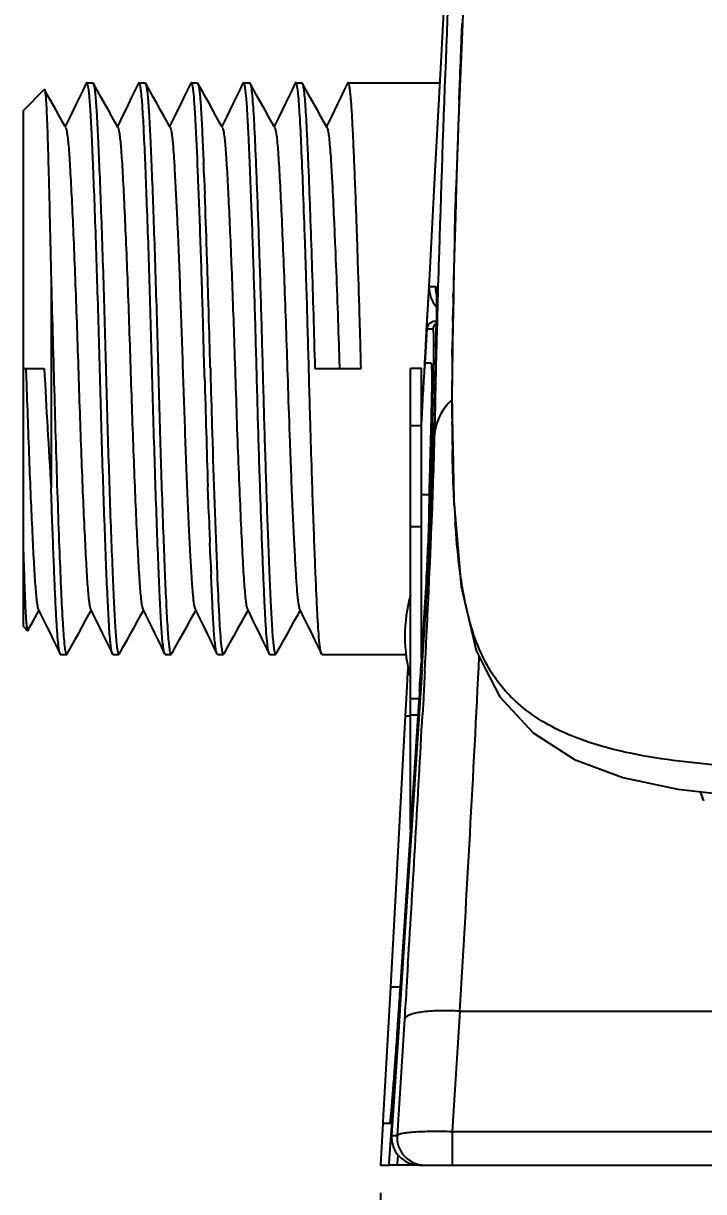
# Model space of a CAD drawing. Header units: millimetres. Extents: x 50 to 1286, y 47 to 781.
# Drawn here: x 849.39 to 873.91, y 81.23 to 123.33 of the extents above; entities that cross this region are included whole.
import ezdxf

# ---------------------------------------------------------------- set-up
doc = ezdxf.new("R2010")
doc.units = ezdxf.units.MM
doc.header["$LTSCALE"] = 20
doc.layers.add('00_COMPONENTS', color=7, linetype='Continuous')
doc.layers.add('____', color=7, linetype='Continuous')
doc.styles.add('유형1', font='gbeitc.shx', dxfattribs={"height": 8})
doc.dimstyles.new('ISO-25', dxfattribs={"dimtxt": 2.5, "dimasz": 3, "dimexe": 1.25, "dimexo": 0.5, "dimgap": 1, "dimtad": 3, "dimtoh": 1, "dimdsep": 46, "dimtxsty": '유형1', "dimcen": 2.5, "dimclrd": 5, "dimclre": 5, "dimclrt": 5, "dimadec": 0, "dimazin": 0, "dimtfac": 1, "dimtmove": 0, "dimatfit": 3, "dimfxl": 1, "dimarcsym": 0})

# ---------------------------------------------------------------- blocks, each defined once
blk = doc.blocks.new('*D2')
at = {"layer": '____', "color": 2, "lineweight": -2}
for p, q in [((1262.463, 82.249), (1262.463, 47.5)), ((862.264, 81.192), (862.264, 47.5)), ((868.264, 50), (1256.463, 50))]:
    blk.add_line(p, q, dxfattribs=at)
at = {"layer": '____', "color": 2}
for points in [[(868.264, 51), (868.264, 49), (862.264, 50)], [(1256.463, 51), (1256.463, 49), (1262.463, 50)]]:
    blk.add_solid(points, dxfattribs=at)
at = {"layer": 'Defpoints', "color": 0}
for p in [(1262.463, 83.249), (862.264, 82.192), (1262.463, 50)]:
    blk.add_point(p, dxfattribs=at)
at = {"layer": '____', "color": 2, "insert": (1062.364, 55), "char_height": 8, "attachment_point": 5, "style": '유형1'}
blk.add_mtext('400.2', dxfattribs=at)

msp = doc.modelspace()

# ---------------------------------------------------------------- linework, layer by layer
at = {"layer": '00_COMPONENTS', "color": 9, "linetype": 'Continuous'}
for p, q in [((865.196, 123.006), (865.21, 123.33)), ((864.959, 116.401), (864.971, 116.829)), ((864.02, 113.847), (864.25, 113.853)), ((864.885, 113.461), (864.887, 113.572)), ((864.868, 112.591), (864.872, 112.79)), ((864.156, 112.31), (863.935, 112.309)), ((864.261, 111.671), (864.259, 111.633)), ((864.85, 111.326), (864.853, 111.575)), ((864.853, 111.575), (864.854, 111.614)), ((864.854, 111.614), (864.857, 111.858)), ((864.183, 111.093), (864.184, 111.162)), ((864.132, 109.021), (864.14, 109.335)), ((863.744, 108.829), (863.344, 108.829)), ((864.13, 108.918), (864.132, 109.021)), ((864.843, 108.953), (864.843, 108.989)), ((864.844, 108.864), (864.843, 108.953)), ((864.081, 106.552), (864.088, 106.931)), ((863.744, 106.354), (864.02, 106.354)), ((863.744, 105.184), (863.344, 105.184)), ((863.744, 100.136), (863.748, 100.212)), ((863.731, 99.932), (863.744, 100.136)), ((863.654, 98.994), (863.344, 98.994)), ((863.809, 99.001), (863.778, 98.418)), ((863.255, 89.446), (863.202, 88.596)), ((862.971, 88.605), (862.633, 88.605)), ((865.124, 87.736), (864.848, 83.403)), ((865.124, 87.736), (885.963, 87.736)), ((863.129, 87.448), (862.862, 83.26)), ((862.582, 82.263), (862.692, 83.961)), ((864.848, 83.403), (864.848, 82.192)), ((864.848, 83.403), (886.154, 83.403)), ((862.666, 83.258), (862.862, 83.26)), ((862.881, 82.256), (862.9, 82.55)), ((862.577, 82.192), (862.582, 82.263)), ((862.877, 82.192), (862.88, 82.243)), ((862.88, 82.243), (862.881, 82.256))]:
    msp.add_line(p, q, dxfattribs=at)
at = {"layer": '00_COMPONENTS', "color": 7, "linetype": 'Continuous'}
for p, q in [((849.394, 120.192), (850.148, 120.946)), ((851.678, 121.192), (851.659, 121.173)), ((851.678, 121.192), (851.894, 121.192)), ((851.678, 121.192), (851.894, 121.192)), ((851.894, 121.192), (851.912, 121.177)), ((853.562, 121.192), (853.542, 121.173)), ((853.562, 121.192), (853.778, 121.192)), ((853.562, 121.192), (853.778, 121.192)), ((853.778, 121.192), (853.795, 121.177)), ((855.445, 121.192), (855.425, 121.173)), ((855.445, 121.192), (855.661, 121.192)), ((855.445, 121.192), (855.661, 121.192)), ((855.661, 121.192), (855.678, 121.177)), ((857.328, 121.192), (857.309, 121.173)), ((857.328, 121.192), (857.544, 121.192)), ((857.328, 121.192), (857.544, 121.192)), ((857.544, 121.192), (857.562, 121.177)), ((859.212, 121.192), (859.192, 121.173)), ((859.212, 121.192), (859.428, 121.192)), ((859.212, 121.192), (859.428, 121.192)), ((859.428, 121.192), (859.445, 121.177)), ((861.095, 121.192), (861.075, 121.173)), ((861.095, 121.192), (864.406, 121.192)), ((861.095, 121.192), (864.406, 121.192)), ((861.096, 121.192), (861.095, 121.192)), ((849.394, 118.265), (849.394, 120.192)), ((850.971, 119.762), (850.898, 119.613)), ((850.92, 119.574), (850.898, 119.613)), ((852.854, 119.762), (852.781, 119.613)), ((852.803, 119.574), (852.781, 119.613)), ((854.737, 119.762), (854.665, 119.613)), ((854.686, 119.574), (854.665, 119.613)), ((856.621, 119.762), (856.548, 119.613)), ((856.57, 119.574), (856.548, 119.613)), ((858.504, 119.762), (858.431, 119.613)), ((858.453, 119.574), (858.431, 119.613)), ((860.387, 119.762), (860.315, 119.613)), ((860.336, 119.574), (860.315, 119.613)), ((849.394, 110.892), (849.394, 118.265)), ((855.696, 117.723), (855.694, 117.778)), ((855.709, 117.384), (855.696, 117.723)), ((855.91, 117.775), (855.925, 117.393)), ((855.716, 117.225), (855.709, 117.384)), ((855.732, 116.783), (855.716, 117.225)), ((855.925, 117.393), (855.932, 117.217)), ((855.932, 117.217), (855.934, 117.171)), ((864.996, 117.4), (864.964, 116.366)), ((855.737, 116.641), (855.732, 116.783)), ((864.964, 116.366), (864.905, 114.53)), ((861.408, 116.056), (861.405, 116.144)), ((859.548, 115.401), (859.538, 115.701)), ((859.553, 115.25), (859.548, 115.401)), ((861.436, 115.25), (861.43, 115.447)), ((861.45, 114.82), (861.436, 115.25)), ((861.464, 114.397), (861.45, 114.82)), ((864.905, 114.53), (864.891, 113.598)), ((864.027, 114.285), (864.004, 113.848)), ((850.394, 113.965), (850.394, 106.594)), ((864.004, 113.848), (863.992, 113.623)), ((863.992, 113.623), (863.937, 112.608)), ((864.891, 113.598), (864.879, 112.794)), ((855.862, 112.823), (855.861, 112.873)), ((863.912, 111.994), (863.938, 112.468)), ((863.937, 112.608), (863.921, 112.309)), ((863.938, 112.468), (863.946, 112.616)), ((864.279, 112.592), (864.235, 112.592)), ((864.279, 112.592), (864.235, 112.592)), ((864.301, 112.566), (864.293, 112.282)), ((864.876, 112.583), (864.861, 111.624)), ((864.879, 112.794), (864.876, 112.583)), ((861.53, 112.205), (861.526, 112.357)), ((863.882, 111.456), (863.912, 111.994)), ((863.921, 112.309), (863.886, 111.653)), ((863.886, 111.653), (863.856, 111.093)), ((864.861, 111.624), (864.858, 111.392)), ((863.862, 111.099), (863.882, 111.456)), ((864.858, 111.392), (864.85, 110.901)), ((849.394, 104.28), (849.394, 110.892)), ((849.394, 110.892), (850.145, 110.892)), ((849.487, 110.892), (849.498, 110.544)), ((855.916, 110.893), (855.915, 110.928)), ((855.924, 110.581), (855.916, 110.893)), ((856.131, 110.934), (856.132, 110.899)), ((856.132, 110.899), (856.142, 110.503)), ((859.899, 110.892), (861.566, 110.892)), ((863.344, 108.829), (863.344, 110.892)), ((863.744, 110.892), (863.344, 110.892)), ((863.744, 110.892), (863.344, 110.892)), ((863.744, 108.829), (863.744, 110.892)), ((863.841, 110.64), (863.845, 110.717)), ((863.856, 111.093), (863.845, 110.887)), ((863.868, 111.092), (864.082, 111.092)), ((864.85, 110.901), (864.837, 110.019)), ((863.825, 110.367), (863.841, 110.64)), ((864.251, 110.52), (864.249, 110.441)), ((864.837, 110.019), (864.863, 108.5)), ((863.344, 105.184), (863.344, 108.829)), ((863.744, 105.184), (863.744, 108.829)), ((864.19, 108.428), (864.184, 108.042)), ((864.863, 108.5), (864.871, 108.054)), ((864.871, 108.054), (864.904, 106.153)), ((864.032, 106.932), (864.024, 106.554)), ((864.041, 107.337), (864.032, 106.932)), ((864.024, 106.554), (864.023, 106.533)), ((864.904, 106.153), (864.92, 105.973)), ((856.072, 105.779), (856.069, 105.847)), ((856.076, 105.647), (856.072, 105.779)), ((864.92, 105.973), (864.967, 105.426)), ((863.344, 98.994), (863.344, 105.184)), ((863.744, 100.417), (863.744, 105.184)), ((856.116, 104.568), (856.114, 104.618)), ((856.123, 104.394), (856.116, 104.568)), ((849.394, 103.426), (849.394, 104.28)), ((856.138, 104.01), (856.123, 104.394)), ((849.394, 101.593), (849.394, 103.426)), ((849.876, 102.027), (849.956, 102.172)), ((849.935, 102.216), (849.956, 102.172)), ((851.759, 102.027), (851.84, 102.172)), ((851.818, 102.216), (851.84, 102.172)), ((853.642, 102.027), (853.723, 102.172)), ((853.701, 102.216), (853.723, 102.172)), ((855.526, 102.027), (855.606, 102.172)), ((855.585, 102.216), (855.606, 102.172)), ((857.409, 102.027), (857.49, 102.172)), ((857.468, 102.216), (857.49, 102.172)), ((859.292, 102.027), (859.373, 102.172)), ((859.351, 102.216), (859.373, 102.172)), ((849.394, 101.592), (849.542, 101.444)), ((849.554, 101.448), (849.577, 101.49)), ((849.577, 101.49), (849.631, 101.587)), ((849.542, 101.444), (849.554, 101.448)), ((850.97, 100.607), (850.989, 100.642)), ((852.62, 100.592), (852.6, 100.612)), ((852.853, 100.607), (852.872, 100.642)), ((854.503, 100.592), (854.484, 100.612)), ((854.736, 100.607), (854.756, 100.642)), ((856.387, 100.592), (856.367, 100.612)), ((856.62, 100.607), (856.639, 100.642)), ((858.27, 100.592), (858.25, 100.612)), ((858.503, 100.607), (858.522, 100.642)), ((860.153, 100.592), (860.134, 100.612)), ((850.737, 100.592), (850.953, 100.592)), ((852.62, 100.592), (852.836, 100.592)), ((852.62, 100.592), (852.836, 100.592)), ((852.836, 100.592), (852.853, 100.607)), ((854.503, 100.592), (854.719, 100.592)), ((854.503, 100.592), (854.719, 100.592)), ((854.719, 100.592), (854.737, 100.607)), ((856.387, 100.592), (856.603, 100.592)), ((856.387, 100.592), (856.603, 100.592)), ((856.603, 100.592), (856.62, 100.607)), ((858.27, 100.592), (858.486, 100.592)), ((858.27, 100.592), (858.486, 100.592)), ((858.486, 100.592), (858.503, 100.607)), ((860.153, 100.592), (863.182, 100.592)), ((860.153, 100.592), (863.182, 100.592)), ((863.744, 100.418), (863.738, 100.319)), ((863.242, 99.748), (863.249, 99.879)), ((863.249, 99.879), (863.261, 100.095)), ((863.168, 98.384), (863.225, 99.426)), ((863.225, 99.426), (863.24, 99.715)), ((863.24, 99.715), (863.242, 99.748)), ((863.707, 99.211), (863.012, 88.57)), ((863.344, 98.397), (863.344, 98.994)), ((863.654, 99.004), (863.647, 98.901)), ((863.668, 99.214), (863.654, 99.004)), ((863.671, 99.27), (863.668, 99.214)), ((863.647, 98.901), (863.614, 98.384)), ((862.633, 88.605), (863.168, 98.384)), ((863.168, 98.384), (863.344, 98.384)), ((863.344, 94.277), (863.344, 98.397)), ((863.614, 98.397), (863.344, 98.397)), ((863.614, 98.384), (863.344, 94.277)), ((872.979, 95.738), (875.248, 95.482)), ((873.787, 95.64), (873.908, 95.31)), ((863.344, 94.277), (862.971, 88.605)), ((862.364, 83.767), (862.633, 88.605)), ((863.012, 88.57), (862.897, 86.798)), ((862.897, 86.798), (862.666, 83.258)), ((862.35, 83.692), (862.264, 82.192)), ((862.348, 83.692), (862.359, 83.692)), ((862.595, 83.692), (862.348, 83.692)), ((862.359, 83.692), (862.364, 83.767)), ((862.262, 82.192), (862.577, 82.192)), ((862.877, 82.192), (862.577, 82.192)), ((863.663, 82.192), (862.877, 82.192)), ((863.663, 82.192), (863.86, 82.192)), ((863.86, 82.192), (864.848, 82.192)), ((864.848, 82.192), (888.151, 82.192))]:
    msp.add_line(p, q, dxfattribs=at)
for points in [[(865.808, 147.757), (865.639, 144.568), (865.376, 139.617), (865.125, 134.883), (864.884, 130.354), (864.655, 126.041), (864.436, 121.926), (864.226, 118.007), (864.027, 114.285)], [(866.429, 147.721), (866.286, 145.251), (865.902, 138.115), (865.571, 131.467), (865.292, 125.292), (865.202, 123.015)], [(865.202, 123.015), (865.067, 119.629), (864.996, 117.4)], [(850.898, 119.613), (850.817, 119.758), (850.696, 119.975), (850.573, 120.198), (850.446, 120.426), (850.316, 120.659), (850.183, 120.898), (850.159, 120.942)], [(851.659, 121.173), (851.531, 120.91), (851.413, 120.667), (851.297, 120.431), (851.185, 120.202), (851.077, 119.979), (850.971, 119.762)], [(852.781, 119.613), (852.701, 119.758), (852.58, 119.975), (852.456, 120.198), (852.329, 120.426), (852.199, 120.659), (852.066, 120.898), (851.931, 121.143), (851.911, 121.177)], [(853.542, 121.173), (853.414, 120.91), (853.296, 120.667), (853.181, 120.431), (853.069, 120.202), (852.96, 119.979), (852.854, 119.762)], [(854.665, 119.613), (854.584, 119.758), (854.463, 119.975), (854.339, 120.198), (854.212, 120.426), (854.083, 120.659), (853.95, 120.898), (853.814, 121.143), (853.795, 121.177)], [(855.426, 121.173), (855.298, 120.91), (855.179, 120.667), (855.064, 120.431), (854.952, 120.202), (854.843, 119.979), (854.737, 119.762)], [(856.548, 119.613), (856.467, 119.758), (856.346, 119.975), (856.223, 120.198), (856.096, 120.426), (855.966, 120.659), (855.833, 120.898), (855.697, 121.143), (855.678, 121.177)], [(857.309, 121.173), (857.181, 120.91), (857.063, 120.667), (856.947, 120.431), (856.835, 120.202), (856.727, 119.979), (856.621, 119.762)], [(858.431, 119.613), (858.351, 119.758), (858.23, 119.975), (858.106, 120.198), (857.979, 120.426), (857.849, 120.659), (857.716, 120.898), (857.581, 121.143), (857.561, 121.177)], [(859.192, 121.173), (859.064, 120.91), (858.946, 120.667), (858.831, 120.431), (858.719, 120.202), (858.61, 119.979), (858.504, 119.762)], [(860.315, 119.613), (860.234, 119.758), (860.113, 119.975), (859.989, 120.198), (859.862, 120.426), (859.733, 120.659), (859.6, 120.898), (859.464, 121.143), (859.445, 121.177)], [(861.076, 121.173), (860.948, 120.91), (860.829, 120.667), (860.714, 120.431), (860.602, 120.202), (860.493, 119.979), (860.387, 119.762)], [(864.235, 112.592), (864.227, 112.592), (864.209, 112.591), (864.191, 112.589), (864.174, 112.586), (864.157, 112.582), (864.14, 112.577), (864.125, 112.571), (864.109, 112.565), (864.095, 112.557), (864.08, 112.549), (864.067, 112.541), (864.054, 112.532), (864.042, 112.522), (864.031, 112.512), (864.02, 112.501), (864.01, 112.49), (864, 112.479), (863.992, 112.468), (863.984, 112.456), (863.977, 112.445), (863.97, 112.433), (863.964, 112.421), (863.959, 112.41), (863.954, 112.398)], [(863.928, 112.21), (863.928, 112.206), (863.928, 112.203), (863.928, 112.199), (863.927, 112.196), (863.927, 112.192), (863.927, 112.188), (863.927, 112.185), (863.926, 112.181), (863.926, 112.177), (863.926, 112.173), (863.926, 112.169), (863.925, 112.165), (863.925, 112.161), (863.925, 112.157), (863.925, 112.152), (863.924, 112.148), (863.924, 112.144), (863.924, 112.139), (863.924, 112.135), (863.923, 112.13), (863.923, 112.126), (863.923, 112.121), (863.922, 112.116), (863.922, 112.111), (863.922, 112.106), (863.922, 112.101), (863.921, 112.096), (863.921, 112.091), (863.921, 112.086), (863.92, 112.081), (863.92, 112.076), (863.92, 112.07), (863.919, 112.065), (863.919, 112.059), (863.919, 112.054), (863.918, 112.048), (863.918, 112.042), (863.918, 112.037), (863.917, 112.031), (863.917, 112.025), (863.917, 112.019), (863.916, 112.013), (863.916, 112.007), (863.916, 112), (863.915, 111.994), (863.915, 111.988), (863.914, 111.981), (863.914, 111.975), (863.914, 111.968), (863.913, 111.962), (863.913, 111.955), (863.913, 111.948), (863.912, 111.941), (863.912, 111.935), (863.911, 111.928), (863.911, 111.92), (863.91, 111.913), (863.91, 111.906), (863.91, 111.899), (863.909, 111.892), (863.909, 111.884), (863.908, 111.877), (863.908, 111.869), (863.907, 111.861), (863.907, 111.854), (863.907, 111.846), (863.906, 111.838), (863.906, 111.83), (863.905, 111.822), (863.905, 111.814), (863.904, 111.806), (863.904, 111.798), (863.903, 111.789), (863.903, 111.781), (863.902, 111.773), (863.902, 111.764), (863.901, 111.755), (863.901, 111.747), (863.9, 111.738), (863.9, 111.729), (863.899, 111.72), (863.899, 111.711), (863.898, 111.702), (863.898, 111.693), (863.897, 111.684), (863.897, 111.674), (863.896, 111.665), (863.896, 111.656), (863.895, 111.646), (863.894, 111.636), (863.894, 111.627), (863.893, 111.617), (863.893, 111.607), (863.892, 111.597), (863.892, 111.587), (863.891, 111.577), (863.89, 111.567), (863.89, 111.556), (863.889, 111.546), (863.889, 111.535), (863.888, 111.525), (863.887, 111.514), (863.887, 111.503), (863.886, 111.492), (863.886, 111.481), (863.885, 111.47), (863.884, 111.459), (863.884, 111.448), (863.883, 111.437), (863.882, 111.425), (863.882, 111.414), (863.881, 111.402), (863.88, 111.391), (863.88, 111.379), (863.879, 111.367), (863.878, 111.355), (863.878, 111.343), (863.877, 111.33), (863.876, 111.318), (863.876, 111.306), (863.875, 111.293), (863.874, 111.281), (863.874, 111.268), (863.873, 111.255), (863.872, 111.242), (863.871, 111.229), (863.871, 111.216), (863.87, 111.203), (863.869, 111.189), (863.868, 111.176), (863.868, 111.162), (863.867, 111.148), (863.866, 111.135), (863.865, 111.121), (863.864, 111.107), (863.864, 111.092), (863.863, 111.078), (863.862, 111.064), (863.861, 111.049), (863.86, 111.035), (863.86, 111.02), (863.859, 111.005)], [(864.264, 111.827), (864.262, 111.735), (864.259, 111.633)], [(864.967, 105.426), (865.174, 103.043), (865.707, 100.732), (866.051, 100.06)], [(849.631, 101.587), (849.755, 101.809), (849.876, 102.027)], [(849.956, 102.172), (850.029, 102.023), (850.135, 101.806), (850.244, 101.583), (850.356, 101.353), (850.471, 101.117), (850.589, 100.875), (850.717, 100.612)], [(850.989, 100.642), (851.125, 100.886), (851.258, 101.125), (851.387, 101.359), (851.514, 101.587), (851.638, 101.809), (851.759, 102.027)], [(851.84, 102.172), (851.912, 102.023), (852.018, 101.806), (852.127, 101.583), (852.239, 101.353), (852.354, 101.117), (852.473, 100.875), (852.601, 100.612)], [(852.872, 100.642), (853.008, 100.886), (853.141, 101.125), (853.271, 101.359), (853.398, 101.587), (853.521, 101.809), (853.642, 102.027)], [(853.723, 102.172), (853.796, 102.023), (853.902, 101.806), (854.01, 101.583), (854.122, 101.353), (854.238, 101.117), (854.356, 100.875), (854.484, 100.612)], [(854.756, 100.642), (854.891, 100.886), (855.024, 101.125), (855.154, 101.359), (855.281, 101.587), (855.405, 101.809), (855.526, 102.027)], [(855.606, 102.172), (855.679, 102.023), (855.785, 101.806), (855.894, 101.583), (856.006, 101.353), (856.121, 101.117), (856.239, 100.875), (856.367, 100.612)], [(856.639, 100.642), (856.775, 100.886), (856.908, 101.125), (857.037, 101.359), (857.164, 101.587), (857.288, 101.809), (857.409, 102.027)], [(857.49, 102.172), (857.562, 102.023), (857.668, 101.806), (857.777, 101.583), (857.889, 101.353), (858.004, 101.117), (858.123, 100.875), (858.251, 100.612)], [(858.522, 100.642), (858.658, 100.886), (858.791, 101.125), (858.921, 101.359), (859.048, 101.587), (859.171, 101.809), (859.292, 102.027)], [(859.373, 102.172), (859.446, 102.023), (859.552, 101.806), (859.66, 101.583), (859.772, 101.353), (859.888, 101.117), (860.006, 100.875), (860.134, 100.612)], [(866.051, 100.06), (866.561, 99.061), (867.764, 97.762), (869.261, 96.801), (870.995, 96.154), (872.979, 95.738)]]:
    msp.add_lwpolyline(points, dxfattribs=at)
for centre, radius, start, end in [((851.678, 121.183), 0.00966, 82.5698, 89.9883), ((853.562, 121.183), 0.00965, 82.9524, 89.99), ((855.445, 121.183), 0.00965, 82.9524, 89.99), ((857.328, 121.183), 0.00965, 82.9524, 89.99), ((859.212, 121.183), 0.00965, 82.9524, 89.99), ((595.071, 107.347), 261.048, 2.28928, 2.40326), ((451.727, 101.779), 404.499, 1.89353, 2.18075), ((420.145, 100.691), 435.885, 1.93322, 2.09712), ((268.736, 95.65), 587.378, 1.680317, 1.926419), ((282.723, 96.094), 573.599, 1.676916, 1.903286), ((1456.305, 96.693), 592.217, 178.265722, 178.464068), ((224.797, 94.132), 636.989, 1.63952, 1.823037), ((-12.394, 87.7), 868.62, 1.532364, 1.657402), ((164.283, 92.595), 692.091, 1.518369, 1.67951), ((864.235, 112.292), 0.3, 90, 176.8468), ((246.697, 94.745), 615.081, 1.504347, 1.626663), ((1294.859, 100.492), 430.743, 178.51297, 178.67905), ((1259.445, 101.886), 395.288, 178.58516, 178.74841), ((1273.283, 133.246), 423.728, 183.02398, 183.60611), ((1457.665, 126.598), 601.953, 181.524701, 181.899881), ((1210.335, 102.432), 346.198, 178.67752, 178.90964), ((1185.318, 103.487), 321.144, 178.75913, 179.10744), ((1586.843, 134.244), 728.314, 181.890242, 182.046137), ((1305.779, 96.775), 441.863, 178.41169, 178.63039), ((1159.108, 103.425), 294.961, 178.91313, 179.0282), ((844.114, 108.363), 20.073, 358.3657, 359.0838), ((1166.841, 100.022), 302.888, 178.76814, 178.98683), ((719.473, 113.109), 144.806, 357.26562, 357.45771), ((628.324, 117.487), 236.06, 356.83619, 357.25952), ((1234.179, 119.029), 378.34, 182.02696, 182.18283), ((397.395, 130.133), 467.335, 356.30687, 356.85082), ((1275.68, 116.833), 426.471, 181.68667, 181.80305), ((1116.978, 114.437), 261.048, 182.28928, 182.40326), ((868.869, 101.242), 5.725, 164.8107, 180), ((868.869, 101.242), 5.725, 180, 195.1893), ((393.446, 129.524), 471.197, 356.31866, 356.44654)]:
    msp.add_arc(centre, radius, start, end, dxfattribs=at)
at = {"layer": '00_COMPONENTS', "color": 9, "linetype": 'Continuous'}
for centre, radius, start, end in [((1427.229, 99.288), 562.531, 177.83432, 178.00752), ((1344.079, 102.174), 479.331, 178.00669, 178.17531), ((1178.835, 107.006), 314.017, 178.42132, 178.80182), ((1133.729, 107.958), 268.9, 178.82734, 178.97045), ((864.455, 112.292), 0.3, 126.1499, 176.5111), ((785.998, 113.844), 78.292, 358.742, 359.03625), ((1091.495, 108.686), 226.66, 179.01297, 179.19827), ((753.47, 114.553), 110.829, 358.5098, 358.74484), ((1031.76, 109.459), 166.92, 179.35891, 179.53314), ((753.353, 113.18), 110.85, 358.4546, 358.72419), ((784.326, 112.473), 79.869, 358.73674, 358.90471), ((798.744, 112.192), 65.447, 358.90875, 359.03716), ((984.392, 109.751), 119.552, 179.48837, 180.36557), ((1215.474, 100.454), 351.446, 178.61998, 178.81755), ((956.239, 109.586), 91.398, 180.4522, 180.73543), ((804.352, 109.43), 59.869, 358.49631, 359.09912), ((946.386, 109.458), 81.544, 180.73491, 181.06105), ((731.437, 111.309), 132.807, 357.80081, 358.5118), ((1164.677, 101.499), 300.639, 178.81689, 178.96473), ((613.14, 115.557), 251.181, 357.63572, 357.86781), ((905.484, 108.081), 40.616, 183.062, 183.8816), ((399.282, 124.531), 465.227, 356.9742, 357.61798), ((-331.576, 159.698), 1198.862, 356.558742, 357.170501), ((-176.825, 154.609), 1042.119, 356.414992, 356.909112), ((863.859, 83.192), 1, 176.106, 270.0141)]:
    msp.add_arc(centre, radius, start, end, dxfattribs=at)
at = {"layer": '00_COMPONENTS', "color": 7, "linetype": 'Continuous'}
for points, knots in [([(865.808, 147.757), (865.5, 141.955), (864.962, 130.91), (864.518, 119.861), (864.359, 114.616)], [0, 0, 0, 0, 0.525456, 1, 1, 1, 1]), ([(850.148, 120.946), (850.149, 120.948), (850.155, 120.949), (850.157, 120.944), (850.159, 120.942)], [0, 0, 0, 0, 0.420798, 1, 1, 1, 1]), ([(850.159, 120.942), (850.169, 120.925), (850.177, 120.865), (850.193, 120.751), (850.206, 120.576), (850.22, 120.346), (850.234, 120.06), (850.248, 119.72), (850.262, 119.329), (850.281, 118.711), (850.305, 117.83), (850.335, 116.658), (850.365, 115.351), (850.384, 114.439), (850.394, 113.965)], [0, 0, 0, 0, 0.008428, 0.025135, 0.050134, 0.083288, 0.124384, 0.173187, 0.229381, 0.292624, 0.43868, 0.607824, 0.796398, 1, 1, 1, 1]), ([(851.7, 121.167), (851.699, 121.171), (851.694, 121.18), (851.687, 121.191), (851.68, 121.192)], [0, 0, 0, 0, 0.353659, 1, 1, 1, 1]), ([(851.722, 121.091), (851.721, 121.099), (851.715, 121.125), (851.708, 121.15), (851.7, 121.167)], [0, 0, 0, 0, 0.307506, 1, 1, 1, 1]), ([(851.765, 120.791), (851.762, 120.822), (851.75, 120.923), (851.737, 121.023), (851.722, 121.091)], [0, 0, 0, 0, 0.310376, 1, 1, 1, 1]), ([(851.911, 121.177), (851.914, 121.173), (851.926, 121.145), (851.933, 121.116), (851.938, 121.092)], [0, 0, 0, 0, 0.176352, 1, 1, 1, 1]), ([(851.938, 121.092), (851.949, 121.04), (851.969, 120.91), (852.006, 120.556), (852.046, 119.942), (852.092, 119.014), (852.141, 117.851), (852.193, 116.488), (852.246, 114.963), (852.297, 113.321), (852.346, 111.609), (852.392, 109.875), (852.457, 107.667), (852.525, 105.594), (852.598, 103.716), (852.647, 102.592), (852.692, 101.707), (852.727, 101.202), (852.749, 100.994)], [0, 0, 0, 0, 0.007987, 0.019551, 0.053093, 0.09972, 0.158109, 0.22658, 0.303152, 0.385619, 0.471602, 0.558616, 0.644163, 0.801082, 0.867935, 0.924395, 0.968836, 1, 1, 1, 1]), ([(853.584, 121.167), (853.582, 121.171), (853.578, 121.18), (853.57, 121.191), (853.563, 121.192)], [0, 0, 0, 0, 0.354062, 1, 1, 1, 1]), ([(853.606, 121.091), (853.604, 121.099), (853.598, 121.125), (853.591, 121.15), (853.584, 121.167)], [0, 0, 0, 0, 0.307506, 1, 1, 1, 1]), ([(853.648, 120.791), (853.645, 120.822), (853.634, 120.923), (853.62, 121.023), (853.606, 121.091)], [0, 0, 0, 0, 0.310376, 1, 1, 1, 1]), ([(853.795, 121.177), (853.797, 121.173), (853.809, 121.145), (853.816, 121.116), (853.821, 121.092)], [0, 0, 0, 0, 0.176352, 1, 1, 1, 1]), ([(853.821, 121.092), (853.833, 121.04), (853.852, 120.91), (853.89, 120.556), (853.93, 119.942), (853.975, 119.014), (854.025, 117.851), (854.077, 116.488), (854.129, 114.963), (854.181, 113.321), (854.23, 111.609), (854.275, 109.875), (854.34, 107.667), (854.408, 105.594), (854.481, 103.716), (854.53, 102.592), (854.575, 101.707), (854.611, 101.202), (854.633, 100.994)], [0, 0, 0, 0, 0.007987, 0.019551, 0.053093, 0.09972, 0.158109, 0.22658, 0.303152, 0.385619, 0.471602, 0.558616, 0.644163, 0.801082, 0.867935, 0.924395, 0.968836, 1, 1, 1, 1]), ([(855.467, 121.167), (855.465, 121.171), (855.461, 121.18), (855.453, 121.191), (855.446, 121.192)], [0, 0, 0, 0, 0.354062, 1, 1, 1, 1]), ([(855.489, 121.091), (855.487, 121.099), (855.481, 121.125), (855.474, 121.15), (855.467, 121.167)], [0, 0, 0, 0, 0.307506, 1, 1, 1, 1]), ([(855.532, 120.791), (855.528, 120.822), (855.517, 120.923), (855.504, 121.023), (855.489, 121.091)], [0, 0, 0, 0, 0.310376, 1, 1, 1, 1]), ([(855.678, 121.177), (855.681, 121.173), (855.693, 121.145), (855.7, 121.116), (855.705, 121.092)], [0, 0, 0, 0, 0.176352, 1, 1, 1, 1]), ([(855.705, 121.092), (855.715, 121.045), (855.733, 120.928), (855.768, 120.613), (855.805, 120.072), (855.847, 119.255), (855.874, 118.637), (855.889, 118.293)], [0, 0, 0, 0, 0.052083, 0.126143, 0.33846, 0.632117, 1, 1, 1, 1]), ([(857.35, 121.167), (857.349, 121.171), (857.344, 121.18), (857.337, 121.191), (857.33, 121.192)], [0, 0, 0, 0, 0.354062, 1, 1, 1, 1]), ([(857.372, 121.091), (857.371, 121.099), (857.365, 121.125), (857.358, 121.15), (857.35, 121.167)], [0, 0, 0, 0, 0.307506, 1, 1, 1, 1]), ([(857.415, 120.791), (857.412, 120.822), (857.4, 120.923), (857.387, 121.023), (857.372, 121.091)], [0, 0, 0, 0, 0.310376, 1, 1, 1, 1]), ([(857.561, 121.177), (857.564, 121.173), (857.576, 121.145), (857.583, 121.116), (857.588, 121.092)], [0, 0, 0, 0, 0.176352, 1, 1, 1, 1]), ([(857.588, 121.092), (857.607, 121.004), (857.635, 120.77), (857.672, 120.339), (857.706, 119.752), (857.741, 119.018), (857.779, 118.15), (857.833, 116.767), (857.901, 114.826), (857.978, 112.335), (858.045, 109.748), (858.12, 107.237), (858.176, 105.607), (858.205, 104.834)], [0, 0, 0, 0, 0.016668, 0.043365, 0.079698, 0.125076, 0.178765, 0.239877, 0.380213, 0.53684, 0.699427, 0.857283, 1, 1, 1, 1]), ([(859.234, 121.167), (859.232, 121.171), (859.228, 121.18), (859.22, 121.191), (859.213, 121.192)], [0, 0, 0, 0, 0.354062, 1, 1, 1, 1]), ([(859.256, 121.091), (859.254, 121.099), (859.248, 121.125), (859.241, 121.15), (859.234, 121.167)], [0, 0, 0, 0, 0.307506, 1, 1, 1, 1]), ([(859.298, 120.791), (859.295, 120.822), (859.284, 120.923), (859.27, 121.023), (859.256, 121.091)], [0, 0, 0, 0, 0.310376, 1, 1, 1, 1]), ([(859.445, 121.177), (859.451, 121.165), (859.462, 121.132), (859.484, 121.036), (859.508, 120.858), (859.536, 120.579), (859.562, 120.213), (859.588, 119.763), (859.614, 119.233), (859.641, 118.629), (859.681, 117.689), (859.731, 116.374), (859.789, 114.659), (859.846, 112.81), (859.881, 111.539), (859.899, 110.892)], [0, 0, 0, 0, 0.003956, 0.010043, 0.028738, 0.056073, 0.091832, 0.135717, 0.187346, 0.246264, 0.311943, 0.461182, 0.629709, 0.81149, 1, 1, 1, 1]), ([(861.405, 116.144), (861.392, 116.51), (861.367, 117.207), (861.327, 118.193), (861.29, 119.057), (861.259, 119.695), (861.234, 120.133), (861.216, 120.406), (861.197, 120.638), (861.178, 120.831), (861.16, 120.98), (861.14, 121.092), (861.124, 121.154), (861.106, 121.191), (861.096, 121.192)], [0, 0, 0, 0, 0.216688, 0.412514, 0.584207, 0.728935, 0.790425, 0.844327, 0.890414, 0.928525, 0.958517, 0.980295, 0.993916, 1, 1, 1, 1]), ([(852.576, 100.692), (852.565, 100.745), (852.546, 100.875), (852.508, 101.229), (852.468, 101.843), (852.423, 102.771), (852.373, 103.933), (852.321, 105.296), (852.269, 106.821), (852.217, 108.463), (852.168, 110.176), (852.122, 111.909), (852.058, 114.118), (851.989, 116.191), (851.916, 118.069), (851.868, 119.193), (851.823, 120.077), (851.787, 120.583), (851.765, 120.791)], [0, 0, 0, 0, 0.007987, 0.019551, 0.053093, 0.09972, 0.158109, 0.22658, 0.303152, 0.385619, 0.471602, 0.558616, 0.644163, 0.801082, 0.867935, 0.924395, 0.968836, 1, 1, 1, 1]), ([(854.46, 100.692), (854.448, 100.745), (854.429, 100.875), (854.391, 101.229), (854.351, 101.843), (854.306, 102.771), (854.257, 103.933), (854.205, 105.296), (854.152, 106.821), (854.1, 108.463), (854.051, 110.176), (854.006, 111.909), (853.941, 114.118), (853.873, 116.191), (853.8, 118.069), (853.751, 119.193), (853.706, 120.077), (853.67, 120.583), (853.648, 120.791)], [0, 0, 0, 0, 0.007987, 0.019551, 0.053093, 0.09972, 0.158109, 0.22658, 0.303152, 0.385619, 0.471602, 0.558616, 0.644163, 0.801082, 0.867935, 0.924395, 0.968836, 1, 1, 1, 1]), ([(855.694, 117.778), (855.669, 118.393), (855.634, 119.233), (855.579, 120.238), (855.549, 120.627), (855.532, 120.791)], [0, 0, 0, 0, 0.611887, 0.836196, 1, 1, 1, 1]), ([(857.609, 116.947), (857.593, 117.377), (857.562, 118.171), (857.515, 119.25), (857.471, 120.102), (857.436, 120.59), (857.415, 120.791)], [0, 0, 0, 0, 0.335542, 0.618919, 0.842399, 1, 1, 1, 1]), ([(859.538, 115.701), (859.518, 116.275), (859.479, 117.336), (859.42, 118.777), (859.367, 119.899), (859.325, 120.535), (859.298, 120.791)], [0, 0, 0, 0, 0.338442, 0.625188, 0.848672, 1, 1, 1, 1]), ([(850.919, 119.574), (850.935, 119.547), (850.955, 119.459), (850.983, 119.294), (851.009, 119.054), (851.036, 118.742), (851.061, 118.361), (851.099, 117.726), (851.145, 116.788), (851.203, 115.517), (851.26, 114.082), (851.318, 112.536), (851.369, 110.931), (851.422, 109.325), (851.476, 107.775), (851.535, 106.334), (851.592, 105.053), (851.64, 104.107), (851.677, 103.463), (851.703, 103.076), (851.729, 102.758), (851.755, 102.51), (851.782, 102.338), (851.803, 102.246), (851.818, 102.216)], [0, 0, 0, 0, 0.005465, 0.015153, 0.029074, 0.047106, 0.069086, 0.094886, 0.156913, 0.230978, 0.314493, 0.404523, 0.497914, 0.591383, 0.681643, 0.765547, 0.840128, 0.902777, 0.928925, 0.951317, 0.969742, 0.984037, 0.994123, 1, 1, 1, 1]), ([(852.803, 119.574), (852.818, 119.547), (852.838, 119.459), (852.866, 119.294), (852.893, 119.054), (852.919, 118.742), (852.944, 118.361), (852.982, 117.726), (853.028, 116.788), (853.086, 115.517), (853.144, 114.082), (853.201, 112.536), (853.252, 110.931), (853.305, 109.325), (853.359, 107.775), (853.419, 106.334), (853.475, 105.053), (853.523, 104.107), (853.56, 103.463), (853.586, 103.076), (853.613, 102.758), (853.638, 102.51), (853.666, 102.338), (853.686, 102.246), (853.701, 102.216)], [0, 0, 0, 0, 0.005463, 0.015151, 0.029066, 0.047099, 0.069096, 0.094875, 0.156908, 0.230978, 0.314494, 0.40452, 0.497912, 0.591382, 0.681642, 0.765543, 0.840128, 0.902778, 0.928924, 0.951319, 0.969742, 0.984037, 0.994123, 1, 1, 1, 1]), ([(854.686, 119.574), (854.696, 119.557), (854.711, 119.506), (854.731, 119.411), (854.751, 119.277), (854.78, 119.026), (854.811, 118.622), (854.833, 118.275), (854.844, 118.078)], [0, 0, 0, 0, 0.039946, 0.104534, 0.193922, 0.307956, 0.608234, 1, 1, 1, 1]), ([(856.57, 119.574), (856.584, 119.549), (856.603, 119.47), (856.629, 119.321), (856.654, 119.105), (856.679, 118.826), (856.703, 118.486), (856.738, 117.916), (856.782, 117.074), (856.835, 115.925), (856.889, 114.621), (856.943, 113.2), (856.977, 112.219), (856.994, 111.716)], [0, 0, 0, 0, 0.011096, 0.030396, 0.057966, 0.093634, 0.137112, 0.188067, 0.310967, 0.458499, 0.626025, 0.808419, 1, 1, 1, 1]), ([(858.453, 119.574), (858.469, 119.544), (858.49, 119.449), (858.52, 119.269), (858.547, 119.005), (858.575, 118.663), (858.602, 118.244), (858.642, 117.546), (858.691, 116.52), (858.753, 115.135), (858.812, 113.583), (858.871, 111.927), (858.907, 110.794), (858.926, 110.221)], [0, 0, 0, 0, 0.010902, 0.030543, 0.058883, 0.095682, 0.140571, 0.19317, 0.319415, 0.469347, 0.637206, 0.816419, 1, 1, 1, 1]), ([(860.336, 119.574), (860.343, 119.561), (860.355, 119.526), (860.38, 119.425), (860.406, 119.239), (860.436, 118.95), (860.464, 118.571), (860.493, 118.11), (860.536, 117.341), (860.564, 116.727), (860.584, 116.294)], [0, 0, 0, 0, 0.013439, 0.03367, 0.09487, 0.183725, 0.299235, 0.440185, 0.605198, 1, 1, 1, 1]), ([(854.844, 118.078), (854.88, 117.468), (854.945, 116.08), (855.039, 113.817), (855.125, 111.278), (855.195, 109.096), (855.258, 107.394), (855.307, 106.223), (855.354, 105.162), (855.4, 104.238), (855.442, 103.472), (855.479, 102.941), (855.511, 102.609), (855.533, 102.432), (855.555, 102.307), (855.573, 102.239), (855.585, 102.216)], [0, 0, 0, 0, 0.115357, 0.262535, 0.427668, 0.595166, 0.674824, 0.749224, 0.816578, 0.875302, 0.923988, 0.961524, 0.975803, 0.986989, 0.995048, 1, 1, 1, 1]), ([(858.226, 100.692), (858.207, 100.781), (858.179, 101.015), (858.143, 101.445), (858.109, 102.032), (858.073, 102.765), (858.036, 103.633), (857.981, 105.015), (857.913, 106.956), (857.837, 109.447), (857.77, 112.033), (857.694, 114.544), (857.638, 116.173), (857.609, 116.947)], [0, 0, 0, 0, 0.016667, 0.043361, 0.079689, 0.125061, 0.178742, 0.239846, 0.380168, 0.536785, 0.699374, 0.857247, 1, 1, 1, 1]), ([(860.584, 116.294), (860.599, 115.954), (860.666, 114.445), (860.72, 112.936), (860.759, 111.767)], [0, 0, 0, 0, 0.225721, 1, 1, 1, 1]), ([(861.43, 115.447), (861.428, 115.498), (861.421, 115.701), (861.414, 115.904), (861.408, 116.056)], [0, 0, 0, 0, 0.253317, 1, 1, 1, 1]), ([(859.581, 114.401), (859.578, 114.472), (859.569, 114.756), (859.56, 115.039), (859.553, 115.25)], [0, 0, 0, 0, 0.253393, 1, 1, 1, 1]), ([(859.784, 107.403), (859.766, 107.977), (859.721, 109.441), (859.66, 111.774), (859.608, 113.532), (859.581, 114.401)], [0, 0, 0, 0, 0.246281, 0.627457, 1, 1, 1, 1]), ([(850.394, 113.965), (850.437, 112.607), (850.506, 109.942), (850.602, 106.71), (850.689, 104.358), (850.747, 102.94), (850.801, 101.84), (850.842, 101.219), (850.868, 100.97)], [0, 0, 0, 0, 0.313578, 0.614947, 0.745876, 0.856465, 0.942304, 1, 1, 1, 1]), ([(863.946, 112.616), (863.953, 112.735), (863.974, 113.092), (863.994, 113.449), (864.009, 113.687)], [0, 0, 0, 0, 0.333213, 1, 1, 1, 1]), ([(864.009, 113.687), (864.01, 113.71), (864.014, 113.748), (864.014, 113.804), (864.022, 113.824), (864.017, 113.848), (864.02, 113.847)], [0, 0, 0, 0, 0.436444, 0.749359, 0.937578, 1, 1, 1, 1]), ([(863.935, 112.309), (863.935, 112.309), (863.935, 112.306), (863.934, 112.303), (863.934, 112.296), (863.933, 112.282), (863.931, 112.257), (863.929, 112.221), (863.926, 112.173), (863.922, 112.115), (863.918, 112.047), (863.912, 111.937), (863.902, 111.773), (863.889, 111.549), (863.875, 111.287), (863.864, 111.1), (863.859, 111.001)], [0, 0, 0, 0, 0.001038, 0.004093, 0.009169, 0.016265, 0.036509, 0.064798, 0.101074, 0.145279, 0.197337, 0.257152, 0.399646, 0.571773, 0.772351, 1, 1, 1, 1]), ([(856.994, 111.716), (857.013, 111.14), (857.049, 109.999), (857.105, 108.328), (857.168, 106.758), (857.228, 105.352), (857.28, 104.308), (857.319, 103.595), (857.346, 103.166), (857.374, 102.813), (857.401, 102.539), (857.43, 102.349), (857.452, 102.249), (857.468, 102.216)], [0, 0, 0, 0, 0.181767, 0.359769, 0.527009, 0.676892, 0.803496, 0.856455, 0.90185, 0.939191, 0.968098, 0.988359, 1, 1, 1, 1]), ([(863.845, 110.717), (863.847, 110.746), (863.85, 110.801), (863.854, 110.876), (863.858, 110.941), (863.862, 110.994), (863.864, 111.031), (863.865, 111.054), (863.866, 111.068), (863.867, 111.078), (863.867, 111.086), (863.868, 111.089), (863.868, 111.092), (863.868, 111.092)], [0, 0, 0, 0, 0.232012, 0.434225, 0.606177, 0.747433, 0.857671, 0.901073, 0.936621, 0.964296, 0.984089, 0.995989, 1, 1, 1, 1]), ([(864.082, 111.092), (864.086, 111.092), (864.093, 111.072), (864.097, 111.043), (864.103, 110.984), (864.107, 110.908), (864.11, 110.808), (864.112, 110.631), (864.112, 110.488), (864.112, 110.385)], [0, 0, 0, 0, 0.019151, 0.066841, 0.145105, 0.254248, 0.394338, 0.565364, 1, 1, 1, 1]), ([(849.498, 110.544), (849.515, 110.021), (849.549, 108.996), (849.605, 107.507), (849.66, 106.129), (849.716, 104.91), (849.762, 104.011), (849.797, 103.4), (849.823, 103.033), (849.849, 102.731), (849.874, 102.497), (849.9, 102.332), (849.92, 102.245), (849.935, 102.216)], [0, 0, 0, 0, 0.188179, 0.368731, 0.535763, 0.683684, 0.807619, 0.859289, 0.903531, 0.939936, 0.968221, 0.988236, 1, 1, 1, 1]), ([(856.142, 110.503), (856.16, 109.854), (856.226, 107.515), (856.304, 105.177), (856.375, 103.488)], [0, 0, 0, 0, 0.277619, 1, 1, 1, 1]), ([(863.744, 108.907), (863.751, 109.048), (863.778, 109.535), (863.806, 110.022), (863.825, 110.367)], [0, 0, 0, 0, 0.290859, 1, 1, 1, 1]), ([(864.112, 110.385), (864.111, 110.293), (864.106, 109.839), (864.095, 109.385), (864.085, 109.023)], [0, 0, 0, 0, 0.201387, 1, 1, 1, 1]), ([(858.994, 108.24), (859.008, 107.841), (859.038, 107.072), (859.084, 105.968), (859.13, 104.972), (859.174, 104.107), (859.213, 103.391), (859.249, 102.895), (859.281, 102.585), (859.302, 102.42), (859.323, 102.302), (859.34, 102.238), (859.351, 102.216)], [0, 0, 0, 0, 0.198269, 0.382531, 0.548745, 0.69323, 0.812864, 0.90502, 0.940119, 0.967676, 0.987623, 1, 1, 1, 1]), ([(864.178, 107.79), (864.176, 107.715), (864.165, 107.347), (864.149, 106.978), (864.136, 106.686)], [0, 0, 0, 0, 0.205048, 1, 1, 1, 1]), ([(860.11, 100.692), (860.089, 100.787), (860.06, 101.04), (860.022, 101.507), (859.986, 102.147), (859.948, 102.947), (859.908, 103.894), (859.85, 105.395), (859.81, 106.579), (859.784, 107.403)], [0, 0, 0, 0, 0.043234, 0.113395, 0.209324, 0.329287, 0.471111, 0.632204, 1, 1, 1, 1]), ([(850.718, 100.612), (850.707, 100.633), (850.692, 100.693), (850.672, 100.805), (850.652, 100.964), (850.623, 101.264), (850.591, 101.747), (850.554, 102.449), (850.516, 103.303), (850.477, 104.296), (850.435, 105.409), (850.407, 106.188), (850.394, 106.594)], [0, 0, 0, 0, 0.011578, 0.03068, 0.057328, 0.091448, 0.181555, 0.299466, 0.443055, 0.609732, 0.796596, 1, 1, 1, 1]), ([(856.069, 105.847), (856.067, 105.912), (856.058, 106.177), (856.049, 106.442), (856.042, 106.642)], [0, 0, 0, 0, 0.245839, 1, 1, 1, 1]), ([(864.001, 105.378), (863.996, 105.14), (863.972, 104.529), (863.919, 103.435), (863.841, 102.02), (863.778, 100.977), (863.744, 100.418)], [0, 0, 0, 0, 0.143737, 0.369241, 0.661234, 1, 1, 1, 1]), ([(858.205, 104.834), (858.221, 104.404), (858.252, 103.611), (858.3, 102.533), (858.343, 101.682), (858.378, 101.195), (858.399, 100.994)], [0, 0, 0, 0, 0.335527, 0.618892, 0.842374, 1, 1, 1, 1]), ([(849.42, 103.414), (849.425, 103.269), (849.434, 102.994), (849.448, 102.609), (849.463, 102.277), (849.477, 101.999), (849.492, 101.778), (849.505, 101.63), (849.517, 101.54), (849.524, 101.494), (849.532, 101.464), (849.538, 101.448), (849.542, 101.444)], [0, 0, 0, 0, 0.221059, 0.416404, 0.584962, 0.725759, 0.838046, 0.921309, 0.951925, 0.975175, 0.991111, 1, 1, 1, 1]), ([(856.343, 100.692), (856.333, 100.74), (856.315, 100.857), (856.28, 101.171), (856.242, 101.713), (856.201, 102.529), (856.173, 103.147), (856.159, 103.491)], [0, 0, 0, 0, 0.052083, 0.126143, 0.33846, 0.632117, 1, 1, 1, 1]), ([(856.375, 103.488), (856.396, 102.984), (856.434, 102.152), (856.481, 101.32), (856.516, 100.994)], [0, 0, 0, 0, 0.605754, 1, 1, 1, 1]), ([(850.737, 100.592), (850.736, 100.592), (850.726, 100.595), (850.721, 100.605), (850.718, 100.612)], [0, 0, 0, 0, 0.175875, 1, 1, 1, 1]), ([(850.868, 100.97), (850.872, 100.94), (850.883, 100.844), (850.896, 100.747), (850.911, 100.682)], [0, 0, 0, 0, 0.312333, 1, 1, 1, 1]), ([(850.911, 100.682), (850.916, 100.659), (850.923, 100.631), (850.942, 100.592), (850.953, 100.592)], [0, 0, 0, 0, 0.696225, 1, 1, 1, 1]), ([(852.601, 100.612), (852.598, 100.617), (852.588, 100.643), (852.581, 100.67), (852.576, 100.692)], [0, 0, 0, 0, 0.184817, 1, 1, 1, 1]), ([(852.749, 100.994), (852.753, 100.962), (852.764, 100.862), (852.777, 100.761), (852.792, 100.693)], [0, 0, 0, 0, 0.310376, 1, 1, 1, 1]), ([(852.792, 100.693), (852.794, 100.685), (852.8, 100.66), (852.807, 100.634), (852.814, 100.617)], [0, 0, 0, 0, 0.307506, 1, 1, 1, 1]), ([(852.814, 100.617), (852.816, 100.614), (852.82, 100.604), (852.829, 100.592), (852.836, 100.592)], [0, 0, 0, 0, 0.361438, 1, 1, 1, 1]), ([(854.484, 100.612), (854.482, 100.617), (854.471, 100.643), (854.465, 100.67), (854.46, 100.692)], [0, 0, 0, 0, 0.184817, 1, 1, 1, 1]), ([(854.633, 100.994), (854.636, 100.962), (854.647, 100.862), (854.661, 100.761), (854.676, 100.693)], [0, 0, 0, 0, 0.310376, 1, 1, 1, 1]), ([(854.676, 100.693), (854.677, 100.685), (854.683, 100.66), (854.69, 100.634), (854.697, 100.617)], [0, 0, 0, 0, 0.307506, 1, 1, 1, 1]), ([(854.697, 100.617), (854.699, 100.614), (854.704, 100.604), (854.712, 100.592), (854.719, 100.592)], [0, 0, 0, 0, 0.361438, 1, 1, 1, 1]), ([(856.367, 100.612), (856.365, 100.617), (856.354, 100.643), (856.348, 100.67), (856.343, 100.692)], [0, 0, 0, 0, 0.184817, 1, 1, 1, 1]), ([(856.516, 100.994), (856.519, 100.962), (856.531, 100.862), (856.544, 100.761), (856.559, 100.693)], [0, 0, 0, 0, 0.310376, 1, 1, 1, 1]), ([(856.559, 100.693), (856.561, 100.685), (856.566, 100.66), (856.573, 100.634), (856.581, 100.617)], [0, 0, 0, 0, 0.307506, 1, 1, 1, 1]), ([(856.581, 100.617), (856.582, 100.614), (856.587, 100.604), (856.595, 100.592), (856.603, 100.592)], [0, 0, 0, 0, 0.361438, 1, 1, 1, 1]), ([(858.251, 100.612), (858.248, 100.617), (858.238, 100.643), (858.231, 100.67), (858.226, 100.692)], [0, 0, 0, 0, 0.184817, 1, 1, 1, 1]), ([(858.399, 100.994), (858.403, 100.962), (858.414, 100.862), (858.427, 100.761), (858.442, 100.693)], [0, 0, 0, 0, 0.310376, 1, 1, 1, 1]), ([(858.442, 100.693), (858.444, 100.685), (858.45, 100.66), (858.457, 100.634), (858.464, 100.617)], [0, 0, 0, 0, 0.307506, 1, 1, 1, 1]), ([(858.464, 100.617), (858.466, 100.614), (858.47, 100.604), (858.479, 100.592), (858.486, 100.592)], [0, 0, 0, 0, 0.361438, 1, 1, 1, 1]), ([(860.134, 100.612), (860.132, 100.617), (860.121, 100.643), (860.115, 100.67), (860.11, 100.692)], [0, 0, 0, 0, 0.184817, 1, 1, 1, 1]), ([(850.953, 100.592), (850.954, 100.592), (850.962, 100.594), (850.967, 100.602), (850.97, 100.607)], [0, 0, 0, 0, 0.186922, 1, 1, 1, 1]), ([(862.971, 88.605), (862.95, 88.284), (862.908, 87.656), (862.845, 86.745), (862.793, 86.025), (862.754, 85.495), (862.727, 85.14), (862.702, 84.817), (862.679, 84.532), (862.658, 84.285), (862.642, 84.105), (862.631, 83.983), (862.624, 83.908), (862.617, 83.844), (862.611, 83.791), (862.606, 83.75), (862.602, 83.72), (862.599, 83.702), (862.597, 83.695), (862.595, 83.692), (862.595, 83.692)], [0, 0, 0, 0, 0.195634, 0.383332, 0.556049, 0.634657, 0.707175, 0.772968, 0.831387, 0.881761, 0.923557, 0.941152, 0.956503, 0.969584, 0.980366, 0.988818, 0.994913, 0.998627, 0.999593, 1, 1, 1, 1]), ([(862.666, 83.258), (862.649, 82.993), (862.843, 82.424), (863.398, 82.192), (863.663, 82.192)], [0, 0, 0, 0, 0.500022, 1, 1, 1, 1])]:
    msp.add_open_spline(points, degree=3, knots=knots, dxfattribs=at)
at = {"layer": '00_COMPONENTS', "color": 9, "linetype": 'Continuous'}
for points in [[(865.14, 121.616), (865.159, 122.079), (865.177, 122.542), (865.196, 123.006)], [(865.099, 120.546), (865.113, 120.902), (865.126, 121.259), (865.14, 121.616)], [(864.971, 116.829), (864.978, 117.032), (864.984, 117.234), (864.99, 117.436)], [(864.938, 115.657), (864.944, 115.905), (864.951, 116.153), (864.959, 116.401)], [(864.25, 113.853), (864.244, 113.76), (864.252, 113.665), (864.273, 113.574)], [(864.081, 106.552), (864.085, 106.605), (864.105, 106.659), (864.137, 106.702)], [(863.86, 99.974), (863.843, 99.65), (863.826, 99.325), (863.809, 99.001)], [(862.692, 83.961), (863.021, 89.003), (863.349, 94.045), (863.676, 99.087)], [(873.807, 95.638), (873.822, 95.524), (873.856, 95.412), (873.908, 95.31)], [(863.202, 88.596), (863.178, 88.213), (863.153, 87.831), (863.129, 87.448)]]:
    msp.add_open_spline(points, degree=3, dxfattribs=at)
at = {"layer": '00_COMPONENTS', "color": 7, "linetype": 'Continuous'}
for points in [[(864.02, 113.847), (864.006, 113.589), (864.106, 113.308), (864.281, 113.117)], [(864.293, 112.282), (864.288, 112.07), (864.282, 111.858), (864.277, 111.646)], [(860.759, 111.767), (860.768, 111.476), (860.778, 111.184), (860.787, 110.892)], [(863.759, 100.03), (863.742, 99.757), (863.724, 99.484), (863.707, 99.211)]]:
    msp.add_open_spline(points, degree=3, dxfattribs=at)
at = {"layer": '00_COMPONENTS', "color": 9, "linetype": 'Continuous'}
for points, knots in [([(864.25, 113.853), (864.258, 113.853), (864.265, 113.813), (864.273, 113.761), (864.279, 113.651), (864.286, 113.433), (864.287, 113.05), (864.283, 112.72), (864.279, 112.527)], [0, 0, 0, 0, 0.017772, 0.06511, 0.143361, 0.252704, 0.564561, 1, 1, 1, 1]), ([(864.163, 112.301), (864.163, 112.302), (864.161, 112.306), (864.158, 112.311), (864.156, 112.31)], [0, 0, 0, 0, 0.364704, 1, 1, 1, 1]), ([(864.184, 111.162), (864.186, 111.316), (864.189, 111.532), (864.189, 111.801), (864.187, 111.958), (864.184, 112.086), (864.18, 112.184), (864.173, 112.253), (864.168, 112.289), (864.163, 112.301)], [0, 0, 0, 0, 0.404959, 0.568835, 0.706858, 0.818959, 0.905117, 0.965374, 1, 1, 1, 1]), ([(864.162, 110.19), (864.165, 110.234), (864.184, 110.293), (864.219, 110.341), (864.228, 110.352)], [0, 0, 0, 0, 0.746618, 1, 1, 1, 1]), ([(864.14, 109.335), (864.142, 109.406), (864.149, 109.691), (864.157, 109.976), (864.162, 110.19)], [0, 0, 0, 0, 0.248671, 1, 1, 1, 1]), ([(864.837, 109.762), (864.746, 109.68), (864.421, 109.327), (864.238, 108.845), (864.213, 108.489)], [0, 0, 0, 0, 0.254442, 1, 1, 1, 1]), ([(864.926, 105.912), (864.917, 106.074), (864.885, 106.753), (864.865, 107.432), (864.856, 107.948)], [0, 0, 0, 0, 0.2395, 1, 1, 1, 1]), ([(864.037, 105.336), (864.048, 105.575), (864.065, 105.981), (864.079, 106.386), (864.081, 106.552)], [0, 0, 0, 0, 0.590525, 1, 1, 1, 1]), ([(863.748, 100.212), (863.809, 101.172), (863.912, 102.879), (864.003, 104.587), (864.037, 105.336)], [0, 0, 0, 0, 0.561807, 1, 1, 1, 1]), ([(866.131, 100.162), (865.759, 100.816), (865.205, 102.538), (865.031, 104.309), (864.961, 105.332)], [0, 0, 0, 0, 0.4235, 1, 1, 1, 1]), ([(863.676, 99.087), (863.681, 99.158), (863.699, 99.439), (863.717, 99.721), (863.731, 99.932)], [0, 0, 0, 0, 0.25086, 1, 1, 1, 1]), ([(875.44, 96.535), (874.27, 96.604), (872.194, 96.784), (869.448, 97.429), (867.388, 98.512), (866.457, 99.589), (866.131, 100.162)], [0, 0, 0, 0, 0.338446, 0.600717, 0.809779, 1, 1, 1, 1]), ([(863.676, 99.087), (863.677, 99.089), (863.687, 99.09), (863.693, 99.091), (863.699, 99.091)], [0, 0, 0, 0, 0.288892, 1, 1, 1, 1]), ([(865.124, 87.736), (864.875, 87.751), (864.415, 87.763), (863.788, 87.717), (863.385, 87.646), (863.14, 87.522), (863.129, 87.448)], [0, 0, 0, 0, 0.362513, 0.673789, 0.891205, 1, 1, 1, 1]), ([(862.862, 83.26), (862.867, 83.279), (862.931, 83.311), (863.044, 83.339), (863.232, 83.367), (863.587, 83.399), (864.134, 83.416), (864.597, 83.411), (864.848, 83.403)], [0, 0, 0, 0, 0.029917, 0.091014, 0.184438, 0.307646, 0.625702, 1, 1, 1, 1])]:
    msp.add_open_spline(points, degree=3, knots=knots, dxfattribs=at)

# ---------------------------------------------------------------- dimensions: what is measured, and where the dimension line sits
at = {"layer": '____', "color": 2}
dim = msp.add_linear_dim(base=(1262.463, 50), p1=(862.264, 82.192), p2=(1262.463, 83.249), dimstyle='ISO-25', override={"dimtxt": 8, "dimasz": 6, "dimexe": 2.5, "dimexo": 1, "dimtoh": 0, "dimcen": -1, "dimclrd": 2, "dimclre": 2, "dimclrt": 2}, dxfattribs=at)
dim.commit()
dim.dimension.update_dxf_attribs({"geometry": '*D2', "text_midpoint": (1062.364, 55)})

doc.saveas('drawing.dxf')
